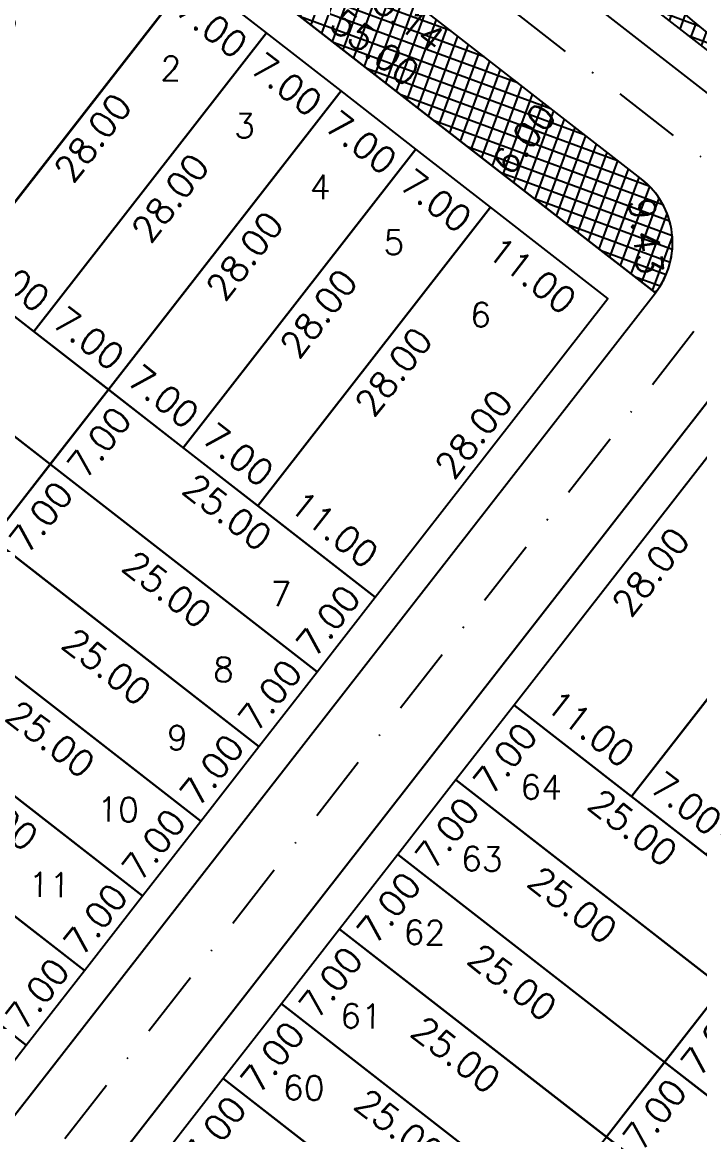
# Model space of a CAD drawing. Header units: millimetres. Extents: x -4430026 to 4783824, y 584 to 9593110.
# Drawn here: x 2604.3 to 2654.3, y 898.2 to 980.5 of the extents above; entities that cross this region are included whole.
import ezdxf
from ezdxf.enums import TextEntityAlignment as Align

# ---------------------------------------------------------------- set-up
doc = ezdxf.new("R2010")
doc.units = ezdxf.units.MM
doc.linetypes.add('CONTINUO', pattern=[0])
doc.linetypes.add('DASHDOT', pattern=[1, 0.5, -0.25, 0, -0.25])
for name, color, linetype in [('Bra-Rua Calçadas', 1, 'Continuous'), ('Calçada', 1, 'Continuous'), ('Cota', 8, 'Continuous'), ('EIXO DAS VIAS', 252, 'DASHDOT'), ('Lotes', 2, 'Continuous'), ('Numero de lotes', 5, 'Continuous'), ('Área Verde Alameda etc.', 92, 'Continuous')]:
    doc.layers.add(name, color=color, linetype=linetype)
doc.styles.add('arcad1', font='romans.shx')
doc.styles.add('ROMANS', font='romans.shx')
doc.dimstyles.new('BOLA100', dxfattribs={"dimscale": 0, "dimtxt": 1.9, "dimasz": 0.18, "dimexe": 0.18, "dimexo": 0.063, "dimgap": 0, "dimtad": 1, "dimzin": 4, "dimdsep": 46, "dimtxsty": 'ROMANS', "dimcen": 0.09, "dimse1": 1, "dimse2": 1, "dimsd1": 1, "dimsd2": 1, "dimclrt": 256, "dimaunit": 1, "dimadec": 4, "dimazin": 0, "dimtfac": 1.2, "dimtix": 1, "dimtmove": 2, "dimatfit": 3, "dimfxl": 1, "dimtvp": 2, "dimtolj": 1, "dimtzin": 4, "dimarcsym": 0})
pattern_1 = [(69.82082076, (-350710.31295, -9590084.73025), (-0.894034063135, 0.32857167248), []), (159.82082076, (-350710.31295, -9590084.73025), (-0.32857167248, -0.894034063135), [])]

# ---------------------------------------------------------------- blocks, each defined once
blk = doc.blocks.new('*D870')
at = {"layer": 'DEFPOINTS', "color": 0}
for p in [(2619.115, 902.394), (2621.374, 900.634), (2614.814, 896.87)]:
    blk.add_point(p, dxfattribs=at)
at = {"layer": 'Cota', "insert": (2618.474, 898.456), "char_height": 1.9, "attachment_point": 5, "rotation": 52.09358, "style": 'ROMANS'}
blk.add_mtext('\\A1;7.00', dxfattribs=at)
blk = doc.blocks.new('*D871')
at = {"layer": 'DEFPOINTS', "color": 0}
for p in [(2623.415, 907.917), (2625.675, 906.157), (2619.115, 902.394)]:
    blk.add_point(p, dxfattribs=at)
at = {"layer": 'Cota', "insert": (2622.775, 903.979), "char_height": 1.9, "attachment_point": 5, "rotation": 52.09358, "style": 'ROMANS'}
blk.add_mtext('\\A1;7.00', dxfattribs=at)
blk = doc.blocks.new('*D917')
at = {"layer": 'DEFPOINTS', "color": 0}
for p in [(2627.716, 913.44), (2629.975, 911.68), (2623.415, 907.917)]:
    blk.add_point(p, dxfattribs=at)
at = {"layer": 'Cota', "insert": (2627.075, 909.502), "char_height": 1.9, "attachment_point": 5, "rotation": 52.09358, "style": 'ROMANS'}
blk.add_mtext('\\A1;7.00', dxfattribs=at)
blk = doc.blocks.new('*D918')
at = {"layer": 'DEFPOINTS', "color": 0}
for p in [(2632.016, 918.963), (2634.276, 917.203), (2627.716, 913.44)]:
    blk.add_point(p, dxfattribs=at)
at = {"layer": 'Cota', "insert": (2631.376, 915.026), "char_height": 1.9, "attachment_point": 5, "rotation": 52.09358, "style": 'ROMANS'}
blk.add_mtext('\\A1;7.00', dxfattribs=at)
blk = doc.blocks.new('*D919')
at = {"layer": 'DEFPOINTS', "color": 0}
for p in [(2636.317, 924.486), (2638.577, 922.727), (2632.016, 918.963)]:
    blk.add_point(p, dxfattribs=at)
at = {"layer": 'Cota', "insert": (2635.677, 920.549), "char_height": 1.9, "attachment_point": 5, "rotation": 52.09358, "style": 'ROMANS'}
blk.add_mtext('\\A1;7.00', dxfattribs=at)
blk = doc.blocks.new('*D920')
at = {"layer": 'DEFPOINTS', "color": 0}
for p in [(2640.618, 930.009), (2642.877, 928.25), (2636.317, 924.486)]:
    blk.add_point(p, dxfattribs=at)
at = {"layer": 'Cota', "insert": (2639.977, 926.072), "char_height": 1.9, "attachment_point": 5, "rotation": 52.09358, "style": 'ROMANS'}
blk.add_mtext('\\A1;7.00', dxfattribs=at)
blk = doc.blocks.new('*D921')
at = {"layer": 'DEFPOINTS', "color": 0}
for p in [(2657.82, 952.102), (2660.08, 950.342), (2640.618, 930.009)]:
    blk.add_point(p, dxfattribs=at)
at = {"layer": 'Cota', "insert": (2650.729, 939.88), "char_height": 1.9, "attachment_point": 5, "rotation": 52.09358, "style": 'ROMANS'}
blk.add_mtext('\\A1;28.00', dxfattribs=at)
blk = doc.blocks.new('*D923')
at = {"layer": 'DEFPOINTS', "color": 0}
for p in [(2651.742, 903.604), (2653.927, 901.902), (2647.441, 898.08)]:
    blk.add_point(p, dxfattribs=at)
at = {"layer": 'Cota', "insert": (2651.027, 899.724), "char_height": 1.9, "attachment_point": 5, "rotation": 52.09358, "style": 'ROMANS'}
blk.add_mtext('\\A1;7.00', dxfattribs=at)
blk = doc.blocks.new('*D924')
at = {"layer": 'DEFPOINTS', "color": 0}
for p in [(2656.042, 909.127), (2658.228, 907.425), (2651.742, 903.604)]:
    blk.add_point(p, dxfattribs=at)
at = {"layer": 'Cota', "insert": (2655.328, 905.247), "char_height": 1.9, "attachment_point": 5, "rotation": 52.09358, "style": 'ROMANS'}
blk.add_mtext('\\A1;7.00', dxfattribs=at)
blk = doc.blocks.new('*D932')
at = {"layer": 'DEFPOINTS', "color": 0}
for p in [(2666.499, 945.343), (2668.612, 943.698), (2649.297, 923.251)]:
    blk.add_point(p, dxfattribs=at)
at = {"layer": 'Cota', "insert": (2659.262, 933.235), "char_height": 1.9, "attachment_point": 5, "rotation": 52.09358, "style": 'ROMANS'}
blk.add_mtext('\\A1;28.00', dxfattribs=at)
blk = doc.blocks.new('*D1007')
at = {"layer": 'DEFPOINTS', "color": 0}
for p in [(2608.01, 990.676), (2610.356, 988.85), (2590.91, 968.715)]:
    blk.add_point(p, dxfattribs=at)
at = {"layer": 'Cota', "insert": (2601.056, 978.453), "char_height": 1.9, "attachment_point": 5, "rotation": 52.09358, "style": 'ROMANS'}
blk.add_mtext('\\A1;27.83', dxfattribs=at)
blk = doc.blocks.new('*D1016')
at = {"layer": 'DEFPOINTS', "color": 0}
for p in [(2606.334, 947.832), (2608.556, 946.102), (2602.034, 942.309)]:
    blk.add_point(p, dxfattribs=at)
at = {"layer": 'Cota', "insert": (2605.656, 943.925), "char_height": 1.9, "attachment_point": 5, "rotation": 52.09358, "style": 'ROMANS'}
blk.add_mtext('\\A1;7.00', dxfattribs=at)
blk = doc.blocks.new('*D1017')
at = {"layer": 'DEFPOINTS', "color": 0}
for p in [(2610.635, 953.355), (2612.856, 951.626), (2606.334, 947.832)]:
    blk.add_point(p, dxfattribs=at)
at = {"layer": 'Cota', "insert": (2609.957, 949.448), "char_height": 1.9, "attachment_point": 5, "rotation": 52.09358, "style": 'ROMANS'}
blk.add_mtext('\\A1;7.00', dxfattribs=at)
blk = doc.blocks.new('*D1018')
at = {"layer": 'DEFPOINTS', "color": 0}
for p in [(2627.838, 975.448), (2630.059, 973.718), (2610.635, 953.355)]:
    blk.add_point(p, dxfattribs=at)
at = {"layer": 'Cota', "insert": (2620.708, 963.255), "char_height": 1.9, "attachment_point": 5, "rotation": 52.09358, "style": 'ROMANS'}
blk.add_mtext('\\A1;28.00', dxfattribs=at)
blk = doc.blocks.new('*D1022')
at = {"layer": 'DEFPOINTS', "color": 0}
for p in [(2603.987, 905.301), (2604.557, 904.857), (2600.256, 899.334)]:
    blk.add_point(p, dxfattribs=at)
at = {"layer": 'Cota', "insert": (2601.087, 903.123), "char_height": 1.9, "attachment_point": 5, "rotation": 52.09358, "style": 'ROMANS'}
blk.add_mtext('\\A1;7.00', dxfattribs=at)
blk = doc.blocks.new('*D1023')
at = {"layer": 'DEFPOINTS', "color": 0}
for p in [(2608.288, 910.824), (2608.857, 910.38), (2604.557, 904.857)]:
    blk.add_point(p, dxfattribs=at)
at = {"layer": 'Cota', "insert": (2605.388, 908.646), "char_height": 1.9, "attachment_point": 5, "rotation": 52.09358, "style": 'ROMANS'}
blk.add_mtext('\\A1;7.00', dxfattribs=at)
blk = doc.blocks.new('*D1024')
at = {"layer": 'DEFPOINTS', "color": 0}
for p in [(2612.588, 916.347), (2613.158, 915.904), (2608.857, 910.38)]:
    blk.add_point(p, dxfattribs=at)
at = {"layer": 'Cota', "insert": (2609.688, 914.169), "char_height": 1.9, "attachment_point": 5, "rotation": 52.09358, "style": 'ROMANS'}
blk.add_mtext('\\A1;7.00', dxfattribs=at)
blk = doc.blocks.new('*D1025')
at = {"layer": 'DEFPOINTS', "color": 0}
for p in [(2616.889, 921.87), (2617.459, 921.427), (2613.158, 915.904)]:
    blk.add_point(p, dxfattribs=at)
at = {"layer": 'Cota', "insert": (2613.989, 919.692), "char_height": 1.9, "attachment_point": 5, "rotation": 52.09358, "style": 'ROMANS'}
blk.add_mtext('\\A1;7.00', dxfattribs=at)
blk = doc.blocks.new('*D1026')
at = {"layer": 'DEFPOINTS', "color": 0}
for p in [(2621.189, 927.393), (2621.759, 926.95), (2617.459, 921.427)]:
    blk.add_point(p, dxfattribs=at)
at = {"layer": 'Cota', "insert": (2618.29, 925.216), "char_height": 1.9, "attachment_point": 5, "rotation": 52.09358, "style": 'ROMANS'}
blk.add_mtext('\\A1;7.00', dxfattribs=at)
blk = doc.blocks.new('*D1027')
at = {"layer": 'DEFPOINTS', "color": 0}
for p in [(2625.49, 932.917), (2626.06, 932.473), (2621.759, 926.95)]:
    blk.add_point(p, dxfattribs=at)
at = {"layer": 'Cota', "insert": (2622.59, 930.739), "char_height": 1.9, "attachment_point": 5, "rotation": 52.09358, "style": 'ROMANS'}
blk.add_mtext('\\A1;7.00', dxfattribs=at)
blk = doc.blocks.new('*D1028')
at = {"layer": 'DEFPOINTS', "color": 0}
for p in [(2629.791, 938.44), (2630.36, 937.996), (2626.06, 932.473)]:
    blk.add_point(p, dxfattribs=at)
at = {"layer": 'Cota', "insert": (2626.891, 936.262), "char_height": 1.9, "attachment_point": 5, "rotation": 52.09358, "style": 'ROMANS'}
blk.add_mtext('\\A1;7.00', dxfattribs=at)
blk = doc.blocks.new('*D1029')
at = {"layer": 'DEFPOINTS', "color": 0}
for p in [(2646.993, 960.532), (2647.563, 960.088), (2630.36, 937.996)]:
    blk.add_point(p, dxfattribs=at)
at = {"layer": 'Cota', "insert": (2637.642, 950.069), "char_height": 1.9, "attachment_point": 5, "rotation": 52.09358, "style": 'ROMANS'}
blk.add_mtext('\\A1;28.00', dxfattribs=at)
blk = doc.blocks.new('*D1030')
at = {"layer": 'DEFPOINTS', "color": 0}
for p in [(2616.791, 984.049), (2618.828, 982.463), (2599.589, 961.957)]:
    blk.add_point(p, dxfattribs=at)
at = {"layer": 'Cota', "insert": (2609.478, 972), "char_height": 1.9, "attachment_point": 5, "rotation": 52.09358, "style": 'ROMANS'}
blk.add_mtext('\\A1;28.00', dxfattribs=at)
blk = doc.blocks.new('*D1031')
at = {"layer": 'DEFPOINTS', "color": 0}
for p in [(2622.314, 979.748), (2624.557, 978.002), (2605.112, 957.656)]:
    blk.add_point(p, dxfattribs=at)
at = {"layer": 'Cota', "insert": (2615.206, 967.54), "char_height": 1.9, "attachment_point": 5, "rotation": 52.09358, "style": 'ROMANS'}
blk.add_mtext('\\A1;28.00', dxfattribs=at)
blk = doc.blocks.new('*D1032')
at = {"layer": 'DEFPOINTS', "color": 0}
for p in [(2633.361, 971.147), (2635.529, 969.459), (2616.158, 949.055)]:
    blk.add_point(p, dxfattribs=at)
at = {"layer": 'Cota', "insert": (2626.178, 958.996), "char_height": 1.9, "attachment_point": 5, "rotation": 52.09358, "style": 'ROMANS'}
blk.add_mtext('\\A1;28.00', dxfattribs=at)
blk = doc.blocks.new('*D1033')
at = {"layer": 'DEFPOINTS', "color": 0}
for p in [(2638.884, 966.846), (2641.063, 965.149), (2621.681, 944.754)]:
    blk.add_point(p, dxfattribs=at)
at = {"layer": 'Cota', "insert": (2631.712, 954.687), "char_height": 1.9, "attachment_point": 5, "rotation": 52.09358, "style": 'ROMANS'}
blk.add_mtext('\\A1;28.00', dxfattribs=at)
blk = doc.blocks.new('*D3274')
at = {"layer": 'DEFPOINTS', "color": 0}
for p in [(2616.791, 984.049), (2622.314, 979.748), (2620.446, 977.348)]:
    blk.add_point(p, dxfattribs=at)
at = {"layer": 'Cota', "insert": (2618.268, 980.248), "char_height": 1.9, "attachment_point": 5, "rotation": 322.09358, "style": 'ROMANS'}
blk.add_mtext('\\A1;7.00', dxfattribs=at)
blk = doc.blocks.new('*D3275')
at = {"layer": 'DEFPOINTS', "color": 0}
for p in [(2622.314, 979.748), (2627.838, 975.448), (2625.969, 973.048)]:
    blk.add_point(p, dxfattribs=at)
at = {"layer": 'Cota', "insert": (2623.791, 975.948), "char_height": 1.9, "attachment_point": 5, "rotation": 322.09358, "style": 'ROMANS'}
blk.add_mtext('\\A1;7.00', dxfattribs=at)
blk = doc.blocks.new('*D3276')
at = {"layer": 'DEFPOINTS', "color": 0}
for p in [(2627.838, 975.448), (2633.361, 971.147), (2631.492, 968.747)]:
    blk.add_point(p, dxfattribs=at)
at = {"layer": 'Cota', "insert": (2629.314, 971.647), "char_height": 1.9, "attachment_point": 5, "rotation": 322.09358, "style": 'ROMANS'}
blk.add_mtext('\\A1;7.00', dxfattribs=at)
blk = doc.blocks.new('*D3277')
at = {"layer": 'DEFPOINTS', "color": 0}
for p in [(2633.361, 971.147), (2638.884, 966.846), (2637.015, 964.447)]:
    blk.add_point(p, dxfattribs=at)
at = {"layer": 'Cota', "insert": (2634.837, 967.346), "char_height": 1.9, "attachment_point": 5, "rotation": 322.09358, "style": 'ROMANS'}
blk.add_mtext('\\A1;7.00', dxfattribs=at)
blk = doc.blocks.new('*D3278')
at = {"layer": 'DEFPOINTS', "color": 0}
for p in [(2638.884, 966.846), (2647.563, 960.088), (2645.694, 957.688)]:
    blk.add_point(p, dxfattribs=at)
at = {"layer": 'Cota', "insert": (2641.938, 961.817), "char_height": 1.9, "attachment_point": 5, "rotation": 322.09358, "style": 'ROMANS'}
blk.add_mtext('\\A1;11.00', dxfattribs=at)
blk = doc.blocks.new('*D3315')
at = {"layer": 'DEFPOINTS', "color": 0}
for p in [(2599.589, 961.957), (2605.816, 958.561), (2605.112, 957.656)]:
    blk.add_point(p, dxfattribs=at)
at = {"layer": 'Cota', "insert": (2603.639, 961.461), "char_height": 1.9, "attachment_point": 5, "rotation": 322.09358, "style": 'ROMANS'}
blk.add_mtext('\\A1;7.00', dxfattribs=at)
blk = doc.blocks.new('*D3316')
at = {"layer": 'DEFPOINTS', "color": 0}
for p in [(2605.112, 957.656), (2611.34, 954.26), (2610.635, 953.355)]:
    blk.add_point(p, dxfattribs=at)
at = {"layer": 'Cota', "insert": (2609.162, 957.16), "char_height": 1.9, "attachment_point": 5, "rotation": 322.09358, "style": 'ROMANS'}
blk.add_mtext('\\A1;7.00', dxfattribs=at)
blk = doc.blocks.new('*D3317')
at = {"layer": 'DEFPOINTS', "color": 0}
for p in [(2610.635, 953.355), (2616.863, 949.959), (2616.158, 949.055)]:
    blk.add_point(p, dxfattribs=at)
at = {"layer": 'Cota', "insert": (2614.685, 952.859), "char_height": 1.9, "attachment_point": 5, "rotation": 322.09358, "style": 'ROMANS'}
blk.add_mtext('\\A1;7.00', dxfattribs=at)
blk = doc.blocks.new('*D3318')
at = {"layer": 'DEFPOINTS', "color": 0}
for p in [(2616.158, 949.055), (2622.386, 945.659), (2621.681, 944.754)]:
    blk.add_point(p, dxfattribs=at)
at = {"layer": 'Cota', "insert": (2620.208, 948.559), "char_height": 1.9, "attachment_point": 5, "rotation": 322.09358, "style": 'ROMANS'}
blk.add_mtext('\\A1;7.00', dxfattribs=at)
blk = doc.blocks.new('*D3319')
at = {"layer": 'DEFPOINTS', "color": 0}
for p in [(2621.681, 944.754), (2631.065, 938.901), (2630.36, 937.996)]:
    blk.add_point(p, dxfattribs=at)
at = {"layer": 'Cota', "insert": (2627.309, 943.029), "char_height": 1.9, "attachment_point": 5, "rotation": 322.09358, "style": 'ROMANS'}
blk.add_mtext('\\A1;11.00', dxfattribs=at)
blk = doc.blocks.new('*D3320')
at = {"layer": 'DEFPOINTS', "color": 0}
for p in [(2640.618, 930.009), (2650.001, 924.156), (2649.297, 923.251)]:
    blk.add_point(p, dxfattribs=at)
at = {"layer": 'Cota', "insert": (2646.245, 928.284), "char_height": 1.9, "attachment_point": 5, "rotation": 322.09358, "style": 'ROMANS'}
blk.add_mtext('\\A1;11.00', dxfattribs=at)
blk = doc.blocks.new('*D3321')
at = {"layer": 'DEFPOINTS', "color": 0}
for p in [(2649.297, 923.251), (2655.524, 919.855), (2654.82, 918.95)]:
    blk.add_point(p, dxfattribs=at)
at = {"layer": 'Cota', "insert": (2653.347, 922.755), "char_height": 1.9, "attachment_point": 5, "rotation": 322.09358, "style": 'ROMANS'}
blk.add_mtext('\\A1;7.00', dxfattribs=at)
blk = doc.blocks.new('*D3343')
at = {"layer": 'DEFPOINTS', "color": 0}
for p in [(2590.91, 968.715), (2610.635, 953.355), (2608.98, 951.23)]:
    blk.add_point(p, dxfattribs=at)
at = {"layer": 'Cota', "insert": (2599.701, 959.659), "char_height": 1.9, "attachment_point": 5, "rotation": 322.09358, "style": 'ROMANS'}
blk.add_mtext('\\A1;25.00', dxfattribs=at)
blk = doc.blocks.new('*D3344')
at = {"layer": 'DEFPOINTS', "color": 0}
for p in [(2610.635, 953.355), (2630.36, 937.996), (2628.706, 935.871)]:
    blk.add_point(p, dxfattribs=at)
at = {"layer": 'Cota', "insert": (2619.427, 944.3), "char_height": 1.9, "attachment_point": 5, "rotation": 322.09358, "style": 'ROMANS'}
blk.add_mtext('\\A1;25.00', dxfattribs=at)
blk = doc.blocks.new('*D3345')
at = {"layer": 'DEFPOINTS', "color": 0}
for p in [(2640.618, 930.009), (2660.343, 914.65), (2658.688, 912.525)]:
    blk.add_point(p, dxfattribs=at)
at = {"layer": 'Cota', "insert": (2649.409, 920.954), "char_height": 1.9, "attachment_point": 5, "rotation": 322.09358, "style": 'ROMANS'}
blk.add_mtext('\\A1;25.00', dxfattribs=at)
blk = doc.blocks.new('*D3831')
at = {"layer": 'DEFPOINTS', "color": 0}
for p in [(2584.831, 920.217), (2604.557, 904.857), (2602.626, 902.378)]:
    blk.add_point(p, dxfattribs=at)
at = {"layer": 'Cota', "insert": (2593.347, 910.807), "char_height": 1.9, "attachment_point": 5, "rotation": 322.09358, "style": 'ROMANS'}
blk.add_mtext('\\A1;25.00', dxfattribs=at)
blk = doc.blocks.new('*D3839')
at = {"layer": 'DEFPOINTS', "color": 0}
for p in [(2589.132, 925.74), (2608.857, 910.38), (2607.028, 908.031)]:
    blk.add_point(p, dxfattribs=at)
at = {"layer": 'Cota', "insert": (2597.749, 916.46), "char_height": 1.9, "attachment_point": 5, "rotation": 322.09358, "style": 'ROMANS'}
blk.add_mtext('\\A1;25.00', dxfattribs=at)
blk = doc.blocks.new('*D3840')
at = {"layer": 'DEFPOINTS', "color": 0}
for p in [(2619.115, 902.394), (2638.84, 887.034), (2637.011, 884.685)]:
    blk.add_point(p, dxfattribs=at)
at = {"layer": 'Cota', "insert": (2627.732, 893.114), "char_height": 1.9, "attachment_point": 5, "rotation": 322.09358, "style": 'ROMANS'}
blk.add_mtext('\\A1;25.00', dxfattribs=at)
blk = doc.blocks.new('*D3847')
at = {"layer": 'DEFPOINTS', "color": 0}
for p in [(2593.433, 931.263), (2613.158, 915.904), (2611.43, 913.685)]:
    blk.add_point(p, dxfattribs=at)
at = {"layer": 'Cota', "insert": (2602.151, 922.114), "char_height": 1.9, "attachment_point": 5, "rotation": 322.09358, "style": 'ROMANS'}
blk.add_mtext('\\A1;25.00', dxfattribs=at)
blk = doc.blocks.new('*D3848')
at = {"layer": 'DEFPOINTS', "color": 0}
for p in [(2623.415, 907.917), (2643.141, 892.557), (2641.413, 890.338)]:
    blk.add_point(p, dxfattribs=at)
at = {"layer": 'Cota', "insert": (2632.134, 898.768), "char_height": 1.9, "attachment_point": 5, "rotation": 322.09358, "style": 'ROMANS'}
blk.add_mtext('\\A1;25.00', dxfattribs=at)
blk = doc.blocks.new('*D3855')
at = {"layer": 'DEFPOINTS', "color": 0}
for p in [(2597.733, 936.786), (2617.459, 921.427), (2615.626, 919.073)]:
    blk.add_point(p, dxfattribs=at)
at = {"layer": 'Cota', "insert": (2606.347, 927.503), "char_height": 1.9, "attachment_point": 5, "rotation": 322.09358, "style": 'ROMANS'}
blk.add_mtext('\\A1;25.00', dxfattribs=at)
blk = doc.blocks.new('*D3856')
at = {"layer": 'DEFPOINTS', "color": 0}
for p in [(2627.716, 913.44), (2647.441, 898.08), (2645.609, 895.727)]:
    blk.add_point(p, dxfattribs=at)
at = {"layer": 'Cota', "insert": (2636.33, 904.156), "char_height": 1.9, "attachment_point": 5, "rotation": 322.09358, "style": 'ROMANS'}
blk.add_mtext('\\A1;25.00', dxfattribs=at)
blk = doc.blocks.new('*D3863')
at = {"layer": 'DEFPOINTS', "color": 0}
for p in [(2602.034, 942.309), (2621.759, 926.95), (2619.798, 924.431)]:
    blk.add_point(p, dxfattribs=at)
at = {"layer": 'Cota', "insert": (2610.519, 932.86), "char_height": 1.9, "attachment_point": 5, "rotation": 322.09358, "style": 'ROMANS'}
blk.add_mtext('\\A1;25.00', dxfattribs=at)
blk = doc.blocks.new('*D3864')
at = {"layer": 'DEFPOINTS', "color": 0}
for p in [(2632.016, 918.963), (2651.742, 903.604), (2649.781, 901.085)]:
    blk.add_point(p, dxfattribs=at)
at = {"layer": 'Cota', "insert": (2640.502, 909.514), "char_height": 1.9, "attachment_point": 5, "rotation": 322.09358, "style": 'ROMANS'}
blk.add_mtext('\\A1;25.00', dxfattribs=at)
blk = doc.blocks.new('*D3865')
at = {"layer": 'DEFPOINTS', "color": 0}
for p in [(2651.742, 903.604), (2671.467, 888.244), (2669.506, 885.726)]:
    blk.add_point(p, dxfattribs=at)
at = {"layer": 'Cota', "insert": (2660.227, 894.155), "char_height": 1.9, "attachment_point": 5, "rotation": 322.09358, "style": 'ROMANS'}
blk.add_mtext('\\A1;25.00', dxfattribs=at)
blk = doc.blocks.new('*D3870')
at = {"layer": 'DEFPOINTS', "color": 0}
for p in [(2586.609, 963.192), (2606.334, 947.832), (2604.527, 945.51)]:
    blk.add_point(p, dxfattribs=at)
at = {"layer": 'Cota', "insert": (2595.247, 953.94), "char_height": 1.9, "attachment_point": 5, "rotation": 322.09358, "style": 'ROMANS'}
blk.add_mtext('\\A1;25.00', dxfattribs=at)
blk = doc.blocks.new('*D3871')
at = {"layer": 'DEFPOINTS', "color": 0}
for p in [(2606.334, 947.832), (2626.06, 932.473), (2624.252, 930.151)]:
    blk.add_point(p, dxfattribs=at)
at = {"layer": 'Cota', "insert": (2614.973, 938.58), "char_height": 1.9, "attachment_point": 5, "rotation": 322.09358, "style": 'ROMANS'}
blk.add_mtext('\\A1;25.00', dxfattribs=at)
blk = doc.blocks.new('*D3872')
at = {"layer": 'DEFPOINTS', "color": 0}
for p in [(2636.317, 924.486), (2656.042, 909.127), (2654.234, 906.805)]:
    blk.add_point(p, dxfattribs=at)
at = {"layer": 'Cota', "insert": (2644.955, 915.234), "char_height": 1.9, "attachment_point": 5, "rotation": 322.09358, "style": 'ROMANS'}
blk.add_mtext('\\A1;25.00', dxfattribs=at)
blk = doc.blocks.new('*D7488')
at = {"layer": 'DEFPOINTS', "color": 0}
for p in [(2624.914, 1001.805), (2659.236, 975.08), (2657.894, 973.356)]:
    blk.add_point(p, dxfattribs=at)
at = {"layer": 'Cota', "insert": (2641.316, 987.468), "char_height": 1.9, "attachment_point": 5, "rotation": 322.09358, "style": 'ROMANS'}
blk.add_mtext('\\A1;43.50', dxfattribs=at)
blk = doc.blocks.new('*D7379')
at = {"layer": 'DEFPOINTS', "color": 0}
for p in [(2607.484, 994.069), (2651.071, 960.525), (2651.544, 961.139)]:
    blk.add_point(p, dxfattribs=at)
at = {"layer": 'Cota', "insert": (2630.33, 978.665), "char_height": 1.9, "attachment_point": 5, "rotation": 322.41851, "style": 'ROMANS'}
blk.add_mtext('\\A1;55.00', dxfattribs=at)
blk = doc.blocks.new('*D7380')
at = {"layer": 'DEFPOINTS', "color": 0}
for p in [(2615.964, 995.42), (2650.024, 968.945), (2648.652, 967.18)]:
    blk.add_point(p, dxfattribs=at)
at = {"layer": 'Cota', "insert": (2632.205, 981.168), "char_height": 1.9, "attachment_point": 5, "rotation": 322.14168, "style": 'ROMANS'}
blk.add_mtext('\\A1;43.14', dxfattribs=at)
blk = doc.blocks.new('*D7609')
at = {"layer": 'DEFPOINTS', "color": 0}
for p in [(2642.456, 974.838), (2638.77, 970.104), (2640.255, 968.947)]:
    blk.add_point(p, dxfattribs=at)
at = {"layer": 'Cota', "insert": (2641.348, 971.898), "char_height": 1.9, "attachment_point": 5, "rotation": 52.09358, "style": 'ROMANS'}
blk.add_mtext('\\A1;6.00', dxfattribs=at)

msp = doc.modelspace()

# ---------------------------------------------------------------- hatches: boundary and pattern name
at = {"layer": 'Área Verde Alameda etc.'}
h = msp.add_hatch(dxfattribs=at)
h.set_pattern_fill('ANSI37', color=256, scale=0.3, angle=24.82082, style=0)
h.set_pattern_definition(pattern_1)
edge = h.paths.add_edge_path()
edge.add_line((2627.805, 1011.631), (2620.553, 1005.072))
edge.add_arc((2534.908, 886.214), 146.5, 52.09358, 54.22459, ccw=False)
edge.add_line((2624.914, 1001.805), (2659.236, 975.08))
edge.add_line((2659.236, 975.08), (2659.85, 975.869))
edge.add_line((2659.85, 975.869), (2657.089, 978.019))
edge.add_arc((2728.663, 1069.939), 116.5, 210.0332, 232.09358, ccw=False)
h = msp.add_hatch(dxfattribs=at)
h.set_pattern_fill('ANSI37', color=256, scale=0.3, angle=24.82082, style=0)
h.set_pattern_definition(pattern_1)
edge = h.paths.add_edge_path()
edge.add_line((2650.024, 968.945), (2618.463, 993.52))
edge.add_arc((2534.908, 886.214), 136, 52.09358, 53.4159)
edge.add_arc((2612.388, 990.602), 6, 53.4159, 142.09358)
edge.add_line((2607.654, 994.288), (2607.484, 994.069))
edge.add_arc((2534.908, 886.214), 130, 52.09358, 56.06338, ccw=False)
edge.add_line((2614.777, 988.786), (2651.071, 960.525))
edge.add_arc((2646.337, 964.211), 6, 322.09358, 336.60359)
edge.add_arc((2646.337, 964.211), 6, 336.60359, 412.09358)

# ---------------------------------------------------------------- linework, layer by layer
at = {"layer": 'Bra-Rua Calçadas'}
for points in [[(2627.805, 1011.631), (2620.553, 1005.072, -0.009299), (2624.914, 1001.805), (2659.236, 975.08), (2659.85, 975.869), (2657.089, 978.019, -0.096555)], [(2650.024, 968.945), (2618.463, 993.52, 0.00577), (2615.964, 995.42, 0.40747), (2607.654, 994.288), (2607.484, 994.069, -0.017323), (2614.777, 988.786), (2651.071, 960.525, 0.063397), (2651.844, 961.829, 0.34184)]]:
    msp.add_lwpolyline(points, format="xyb", close=True, dxfattribs=at)
at = {"layer": 'Calçada', "lineweight": -3}
for p, q in [((2498.707, 764.849), (2651.071, 960.525)), ((2498.707, 764.849), (2651.071, 960.525)), ((2657.384, 955.61), (2505.019, 759.934)), ((2657.384, 955.61), (2505.019, 759.934))]:
    msp.add_line(p, q, dxfattribs=at)
for points in [[(2614.976, 1061.504, 0.404563), (2546.452, 1122.565, -0.09841), (2475.579, 1133.653, 0.32601), (2468.78, 1131.706), (2460.627, 1121.236, 0.315546), (2460.281, 1114.358, -0.033689), (2470.742, 1094.919, 0.25118), (2557.865, 1028.372, -0.126032), (2623.378, 999.832), (2658.095, 972.8, 0.414214), (2660.901, 973.149), (2662.13, 974.727, 0.414214), (2661.781, 977.534), (2658.625, 979.992, -0.211874)], [(2614.976, 1061.504, 0.404563), (2546.452, 1122.565, -0.09841), (2475.579, 1133.653, 0.32601), (2468.78, 1131.706), (2460.627, 1121.236, 0.315546), (2460.281, 1114.358, -0.033689), (2470.742, 1094.919, 0.25118), (2557.865, 1028.372, -0.126032), (2623.378, 999.832), (2658.095, 972.8, 0.414214), (2660.901, 973.149), (2662.13, 974.727, 0.414214), (2661.781, 977.534), (2658.625, 979.992, -0.211874)], [(2651.071, 960.525, 0.414214), (2650.024, 968.945), (2618.463, 993.52, 0.00577), (2615.964, 995.42, 0.40747), (2607.654, 994.288), (2455.311, 798.64, 0.414214), (2456.359, 790.219), (2490.286, 763.801, 0.414214), (2498.707, 764.849)], [(2651.071, 960.525, 0.414214), (2650.024, 968.945), (2618.463, 993.52, 0.00577), (2615.964, 995.42, 0.40747), (2607.654, 994.288), (2455.311, 798.64, 0.414214), (2456.359, 790.219), (2490.286, 763.801, 0.414214), (2498.707, 764.849)], [(2699.732, 930.24), (2665.804, 956.658, 0.414214), (2657.384, 955.61), (2505.019, 759.934, 0.414214), (2506.067, 751.514), (2511.577, 747.224, 0.162331), (2515.155, 745.959), (2560.176, 745.153, 0.236013), (2565.018, 747.466), (2700.779, 921.819, 0.414214)], [(2699.732, 930.24), (2665.804, 956.658, 0.414214), (2657.384, 955.61), (2505.019, 759.934, 0.414214), (2506.067, 751.514), (2511.577, 747.224, 0.162331), (2515.155, 745.959), (2560.176, 745.153, 0.236013), (2565.018, 747.466), (2700.779, 921.819, 0.414214)]]:
    msp.add_lwpolyline(points, format="xyb", close=True, dxfattribs=at)
msp.add_lwpolyline([(2651.071, 960.525), (2614.777, 988.786, 0.017323), (2607.484, 994.069)], format="xyb", dxfattribs=at)
at = {"layer": 'EIXO DAS VIAS', "ltscale": 10}
msp.add_line((2495.719, 754.502, 103.708), (2660.371, 965.958, 103.708), dxfattribs=at)
at = {"layer": 'EIXO DAS VIAS', "ltscale": 10, "elevation": 103.708}
msp.add_lwpolyline([(2660.371, 965.958), (2620.92, 996.676, 0.002546), (2619.791, 997.547, 0.002546)], format="xyb", dxfattribs=at)
at = {"layer": 'Lotes', "linetype": 'CONTINUO', "lineweight": -3}
for p, q in [((2616.791, 984.049), (2599.589, 961.957)), ((2599.589, 961.957), (2616.791, 984.049)), ((2622.314, 979.748), (2616.791, 984.049)), ((2622.314, 979.748), (2605.112, 957.656)), ((2605.112, 957.656), (2622.314, 979.748)), ((2627.838, 975.448), (2622.314, 979.748)), ((2627.838, 975.448), (2610.635, 953.355)), ((2610.635, 953.355), (2627.838, 975.448)), ((2633.361, 971.147), (2627.838, 975.448)), ((2633.361, 971.147), (2616.158, 949.055)), ((2616.158, 949.055), (2633.361, 971.147)), ((2638.884, 966.846), (2633.361, 971.147)), ((2610.635, 953.355), (2590.91, 968.715)), ((2638.884, 966.846), (2621.681, 944.754)), ((2621.681, 944.754), (2638.884, 966.846)), ((2647.563, 960.088), (2638.884, 966.846)), ((2606.334, 947.832), (2586.609, 963.192)), ((2586.609, 963.192), (2606.334, 947.832)), ((2599.589, 961.957), (2605.112, 957.656)), ((2630.36, 937.996), (2647.563, 960.088)), ((2605.112, 957.656), (2610.635, 953.355)), ((2610.635, 953.355), (2606.334, 947.832)), ((2606.334, 947.832), (2610.635, 953.355)), ((2630.36, 937.996), (2610.635, 953.355)), ((2610.635, 953.355), (2616.158, 949.055)), ((2657.82, 952.102), (2640.618, 930.009)), ((2616.158, 949.055), (2621.681, 944.754)), ((2606.334, 947.832), (2602.034, 942.309)), ((2602.034, 942.309), (2606.334, 947.832)), ((2626.06, 932.473), (2606.334, 947.832)), ((2606.334, 947.832), (2626.06, 932.473)), ((2666.499, 945.343), (2649.297, 923.251)), ((2649.297, 923.251), (2666.499, 945.343)), ((2621.681, 944.754), (2630.36, 937.996)), ((2621.759, 926.95), (2602.034, 942.309)), ((2602.034, 942.309), (2621.759, 926.95)), ((2626.06, 932.473), (2630.36, 937.996)), ((2617.459, 921.427), (2597.733, 936.786)), ((2597.733, 936.786), (2617.459, 921.427)), ((2621.759, 926.95), (2626.06, 932.473)), ((2613.158, 915.904), (2593.433, 931.263)), ((2593.433, 931.263), (2613.158, 915.904)), ((2640.618, 930.009), (2636.317, 924.486)), ((2660.343, 914.65), (2640.618, 930.009)), ((2640.618, 930.009), (2649.297, 923.251)), ((2617.459, 921.427), (2621.759, 926.95)), ((2608.857, 910.38), (2589.132, 925.74)), ((2589.132, 925.74), (2608.857, 910.38)), ((2636.317, 924.486), (2632.016, 918.963)), ((2656.042, 909.127), (2636.317, 924.486)), ((2636.317, 924.486), (2656.042, 909.127)), ((2649.297, 923.251), (2654.82, 918.95)), ((2613.158, 915.904), (2617.459, 921.427)), ((2604.557, 904.857), (2584.831, 920.217)), ((2584.831, 920.217), (2604.557, 904.857)), ((2632.016, 918.963), (2627.716, 913.44)), ((2651.742, 903.604), (2632.016, 918.963)), ((2632.016, 918.963), (2651.742, 903.604)), ((2608.857, 910.38), (2613.158, 915.904)), ((2627.716, 913.44), (2623.415, 907.917)), ((2647.441, 898.08), (2627.716, 913.44)), ((2627.716, 913.44), (2647.441, 898.08)), ((2604.557, 904.857), (2608.857, 910.38)), ((2656.042, 909.127), (2651.742, 903.604)), ((2651.742, 903.604), (2656.042, 909.127)), ((2623.415, 907.917), (2619.115, 902.394)), ((2643.141, 892.557), (2623.415, 907.917)), ((2623.415, 907.917), (2643.141, 892.557)), ((2600.256, 899.334), (2604.557, 904.857)), ((2651.742, 903.604), (2647.441, 898.08)), ((2647.441, 898.08), (2651.742, 903.604)), ((2651.742, 903.604), (2671.467, 888.244)), ((2671.467, 888.244), (2651.742, 903.604)), ((2619.115, 902.394), (2614.814, 896.87)), ((2638.84, 887.034), (2619.115, 902.394)), ((2619.115, 902.394), (2638.84, 887.034))]:
    msp.add_line(p, q, dxfattribs=at)
at = {"layer": 'Lotes', "lineweight": -3}
for p, q in [((2599.589, 961.957), (2616.791, 984.049)), ((2605.112, 957.656), (2622.314, 979.748)), ((2474.859, 778.983), (2627.838, 975.448)), ((2616.158, 949.055), (2633.361, 971.147)), ((2630.36, 937.996), (2590.91, 968.715)), ((2621.681, 944.754), (2638.884, 966.846)), ((2626.06, 932.473), (2586.609, 963.192)), ((2621.759, 926.95), (2582.308, 957.668)), ((2617.459, 921.427), (2578.008, 952.145)), ((2613.158, 915.904), (2573.707, 946.622)), ((2649.297, 923.251), (2666.499, 945.343)), ((2608.857, 910.38), (2569.407, 941.099)), ((2530.72, 748.181), (2677.546, 936.742)), ((2604.557, 904.857), (2565.106, 935.576)), ((2680.068, 899.29), (2640.618, 930.009)), ((2675.768, 893.767), (2636.317, 924.486)), ((2671.467, 888.244), (2632.016, 918.963)), ((2667.167, 882.721), (2627.716, 913.44)), ((2662.866, 877.198), (2623.415, 907.917)), ((2658.565, 871.675), (2619.115, 902.394))]:
    msp.add_line(p, q, dxfattribs=at)
at = {"layer": 'Lotes'}
msp.add_lwpolyline([(2613.241, 986.814, 0.012751), (2608.01, 990.676), (2590.91, 968.715), (2599.589, 961.957), (2616.791, 984.049)], format="xyb", close=True, dxfattribs=at)
for points in [[(2616.791, 984.049), (2599.589, 961.957), (2605.112, 957.656), (2622.314, 979.748)], [(2622.314, 979.748), (2605.112, 957.656), (2610.635, 953.355), (2627.838, 975.448)], [(2627.838, 975.448), (2610.635, 953.355), (2616.158, 949.055), (2633.361, 971.147)], [(2633.361, 971.147), (2616.158, 949.055), (2621.681, 944.754), (2638.884, 966.846)], [(2590.91, 968.715), (2586.609, 963.192), (2606.334, 947.832), (2610.635, 953.355)], [(2638.884, 966.846), (2621.681, 944.754), (2630.36, 937.996), (2647.563, 960.088)], [(2586.609, 963.192), (2582.308, 957.668), (2602.034, 942.309), (2606.334, 947.832)], [(2610.635, 953.355), (2606.334, 947.832), (2626.06, 932.473), (2630.36, 937.996)], [(2657.82, 952.102), (2640.618, 930.009), (2649.297, 923.251), (2666.499, 945.343)], [(2606.334, 947.832), (2602.034, 942.309), (2621.759, 926.95), (2626.06, 932.473)], [(2666.499, 945.343), (2649.297, 923.251), (2654.82, 918.95), (2672.022, 941.043)], [(2602.034, 942.309), (2597.733, 936.786), (2617.459, 921.427), (2621.759, 926.95)], [(2597.733, 936.786), (2593.433, 931.263), (2613.158, 915.904), (2617.459, 921.427)], [(2593.433, 931.263), (2589.132, 925.74), (2608.857, 910.38), (2613.158, 915.904)], [(2654.82, 918.95), (2649.297, 923.251), (2640.618, 930.009), (2636.317, 924.486), (2656.042, 909.127), (2660.343, 914.65)], [(2589.132, 925.74), (2584.831, 920.217), (2604.557, 904.857), (2608.857, 910.38)], [(2636.317, 924.486), (2632.016, 918.963), (2651.742, 903.604), (2656.042, 909.127)], [(2584.831, 920.217), (2580.531, 914.694), (2600.256, 899.334), (2604.557, 904.857)], [(2632.016, 918.963), (2627.716, 913.44), (2647.441, 898.08), (2651.742, 903.604)], [(2627.716, 913.44), (2623.415, 907.917), (2643.141, 892.557), (2647.441, 898.08)], [(2656.042, 909.127), (2651.742, 903.604), (2671.467, 888.244), (2675.768, 893.767)], [(2623.415, 907.917), (2619.115, 902.394), (2638.84, 887.034), (2643.141, 892.557)], [(2651.742, 903.604), (2647.441, 898.08), (2667.167, 882.721), (2671.467, 888.244)], [(2619.115, 902.394), (2614.814, 896.87), (2634.539, 881.511), (2638.84, 887.034)]]:
    msp.add_lwpolyline(points, close=True, dxfattribs=at)
at = {"layer": 'Área Verde Alameda etc.'}
for points in [[(2627.805, 1011.631), (2620.553, 1005.072, -0.009299), (2624.914, 1001.805), (2659.236, 975.08), (2659.85, 975.869), (2657.089, 978.019, -0.096555)], [(2650.024, 968.945), (2618.463, 993.52, 0.00577), (2615.964, 995.42, 0.40747), (2607.654, 994.288), (2607.484, 994.069, -0.017323), (2614.777, 988.786), (2651.071, 960.525, 0.063397), (2651.844, 961.829, 0.34184)]]:
    msp.add_lwpolyline(points, format="xyb", close=True, dxfattribs=at)

# ---------------------------------------------------------------- texts
at = {"layer": 'Cota', "insert": (2650.37, 964.713), "char_height": 1.9, "attachment_point": 5, "rotation": 277.09358, "style": 'ROMANS'}
msp.add_mtext('\\A1;9.43', dxfattribs=at)
at = {"layer": 'Numero de lotes', "style": 'arcad1'}
for s, p in [('2', (2615.244, 977.118, 103.708)), ('3', (2620.699, 972.878, 103.708)), ('4', (2626.286, 968.359, 103.708)), ('5', (2631.743, 964.257, 103.708)), ('6', (2638.145, 958.895, 103.708)), ('7', (2623.383, 938.235, 103.708)), ('8', (2619.136, 932.649, 103.708)), ('9', (2615.727, 927.601, 103.708)), ('64', (2642.623, 923.947, 103.708)), ('10', (2611.347, 922.293, 103.708)), ('63', (2638.242, 918.639, 103.708)), ('11', (2606.27, 916.723, 103.708)), ('62', (2633.997, 913.192, 103.708)), ('61', (2629.311, 907.011, 103.708)), ('60', (2625.068, 901.701, 103.708))]:
    msp.add_text(s, height=1.8, rotation=358.97539, dxfattribs=at).set_placement(p, align=Align.MIDDLE_CENTER)

# ---------------------------------------------------------------- dimensions: what is measured, and where the dimension line sits
at = {"layer": 'Cota'}
for p1, p2, distance, picture, middle in [((2624.914, 1001.805), (2659.236, 975.08), -2.185, '*D7488', (2641.316, 987.468)), ((2615.964, 995.42), (2650.024, 968.945), -2.235, '*D7380', (2632.205, 981.168)), ((2607.484, 994.069), (2651.071, 960.525), 0.775, '*D7379', (2630.33, 978.665)), ((2599.589, 961.957), (2616.791, 984.049), -2.582, '*D1030', (2609.478, 972)), ((2605.112, 957.656), (2622.314, 979.748), -2.842, '*D1031', (2615.206, 967.54)), ((2642.456, 974.838), (2638.77, 970.104), 1.882, '*D7609', (2641.348, 971.898)), ((2616.158, 949.055), (2633.361, 971.147), -2.748, '*D1032', (2626.178, 958.996)), ((2621.681, 944.754), (2638.884, 966.846), -2.762, '*D1033', (2631.712, 954.687)), ((2649.297, 923.251), (2666.499, 945.343), -2.678, '*D932', (2659.262, 933.235))]:
    dim = msp.add_aligned_dim(p1=p1, p2=p2, distance=distance, dimstyle='BOLA100', override={"dimscale": 1}, dxfattribs=at)
    dim.commit()
    dim.dimension.update_dxf_attribs({"geometry": picture, "text_midpoint": middle})
for base, p1, p2, angle, picture, middle in [((2610.356, 988.85), (2590.91, 968.715), (2608.01, 990.676), 232.09358, '*D1007', (2601.056, 978.453)), ((2620.446, 977.348), (2616.791, 984.049), (2622.314, 979.748), 142.09358, '*D3274', (2618.268, 980.248)), ((2625.969, 973.048), (2622.314, 979.748), (2627.838, 975.448), 142.09358, '*D3275', (2623.791, 975.948)), ((2630.059, 973.718), (2610.635, 953.355), (2627.838, 975.448), 232.09358, '*D1018', (2620.708, 963.255)), ((2631.492, 968.747), (2627.838, 975.448), (2633.361, 971.147), 142.09358, '*D3276', (2629.314, 971.647)), ((2637.015, 964.447), (2633.361, 971.147), (2638.884, 966.846), 142.09358, '*D3277', (2634.837, 967.346)), ((2608.98, 951.23), (2590.91, 968.715), (2610.635, 953.355), 142.09358, '*D3343', (2599.701, 959.659)), ((2645.694, 957.688), (2638.884, 966.846), (2647.563, 960.088), 142.09358, '*D3278', (2641.938, 961.817)), ((2605.816, 958.561), (2599.589, 961.957), (2605.112, 957.656), 142.09358, '*D3315', (2603.639, 961.461)), ((2604.527, 945.51), (2586.609, 963.192), (2606.334, 947.832), 142.09358, '*D3870', (2595.247, 953.94)), ((2646.993, 960.532), (2630.36, 937.996), (2647.563, 960.088), 232.09358, '*D1029', (2637.642, 950.069)), ((2611.34, 954.26), (2605.112, 957.656), (2610.635, 953.355), 142.09358, '*D3316', (2609.162, 957.16)), ((2616.863, 949.959), (2610.635, 953.355), (2616.158, 949.055), 142.09358, '*D3317', (2614.685, 952.859)), ((2612.856, 951.626), (2606.334, 947.832), (2610.635, 953.355), 232.09358, '*D1017', (2609.957, 949.448)), ((2628.706, 935.871), (2610.635, 953.355), (2630.36, 937.996), 142.09358, '*D3344', (2619.427, 944.3)), ((2660.08, 950.342), (2640.618, 930.009), (2657.82, 952.102), 232.09358, '*D921', (2650.729, 939.88)), ((2622.386, 945.659), (2616.158, 949.055), (2621.681, 944.754), 142.09358, '*D3318', (2620.208, 948.559)), ((2608.556, 946.102), (2602.034, 942.309), (2606.334, 947.832), 232.09358, '*D1016', (2605.656, 943.925)), ((2624.252, 930.151), (2606.334, 947.832), (2626.06, 932.473), 142.09358, '*D3871', (2614.973, 938.58)), ((2631.065, 938.901), (2621.681, 944.754), (2630.36, 937.996), 142.09358, '*D3319', (2627.309, 943.029)), ((2619.798, 924.431), (2602.034, 942.309), (2621.759, 926.95), 142.09358, '*D3863', (2610.519, 932.86)), ((2629.791, 938.44), (2626.06, 932.473), (2630.36, 937.996), 232.09358, '*D1028', (2626.891, 936.262)), ((2615.626, 919.073), (2597.733, 936.786), (2617.459, 921.427), 142.09358, '*D3855', (2606.347, 927.503)), ((2625.49, 932.917), (2621.759, 926.95), (2626.06, 932.473), 232.09358, '*D1027', (2622.59, 930.739)), ((2611.43, 913.685), (2593.433, 931.263), (2613.158, 915.904), 142.09358, '*D3847', (2602.151, 922.114)), ((2650.001, 924.156), (2640.618, 930.009), (2649.297, 923.251), 142.09358, '*D3320', (2646.245, 928.284)), ((2642.877, 928.25), (2636.317, 924.486), (2640.618, 930.009), 232.09358, '*D920', (2639.977, 926.072)), ((2658.688, 912.525), (2640.618, 930.009), (2660.343, 914.65), 142.09358, '*D3345', (2649.409, 920.954)), ((2621.189, 927.393), (2617.459, 921.427), (2621.759, 926.95), 232.09358, '*D1026', (2618.29, 925.216)), ((2607.028, 908.031), (2589.132, 925.74), (2608.857, 910.38), 142.09358, '*D3839', (2597.749, 916.46)), ((2655.524, 919.855), (2649.297, 923.251), (2654.82, 918.95), 142.09358, '*D3321', (2653.347, 922.755)), ((2638.577, 922.727), (2632.016, 918.963), (2636.317, 924.486), 232.09358, '*D919', (2635.677, 920.549)), ((2654.234, 906.805), (2636.317, 924.486), (2656.042, 909.127), 142.09358, '*D3872', (2644.955, 915.234)), ((2616.889, 921.87), (2613.158, 915.904), (2617.459, 921.427), 232.09358, '*D1025', (2613.989, 919.692)), ((2602.626, 902.378), (2584.831, 920.217), (2604.557, 904.857), 142.09358, '*D3831', (2593.347, 910.807)), ((2634.276, 917.203), (2627.716, 913.44), (2632.016, 918.963), 232.09358, '*D918', (2631.376, 915.026)), ((2649.781, 901.085), (2632.016, 918.963), (2651.742, 903.604), 142.09358, '*D3864', (2640.502, 909.514)), ((2612.588, 916.347), (2608.857, 910.38), (2613.158, 915.904), 232.09358, '*D1024', (2609.688, 914.169)), ((2629.975, 911.68), (2623.415, 907.917), (2627.716, 913.44), 232.09358, '*D917', (2627.075, 909.502)), ((2645.609, 895.727), (2627.716, 913.44), (2647.441, 898.08), 142.09358, '*D3856', (2636.33, 904.156)), ((2608.288, 910.824), (2604.557, 904.857), (2608.857, 910.38), 232.09358, '*D1023', (2605.388, 908.646)), ((2658.228, 907.425), (2651.742, 903.604), (2656.042, 909.127), 232.09358, '*D924', (2655.328, 905.247)), ((2625.675, 906.157), (2619.115, 902.394), (2623.415, 907.917), 232.09358, '*D871', (2622.775, 903.979)), ((2641.413, 890.338), (2623.415, 907.917), (2643.141, 892.557), 142.09358, '*D3848', (2632.134, 898.768)), ((2603.987, 905.301), (2600.256, 899.334), (2604.557, 904.857), 232.09358, '*D1022', (2601.087, 903.123)), ((2653.927, 901.902), (2647.441, 898.08), (2651.742, 903.604), 232.09358, '*D923', (2651.027, 899.724)), ((2669.506, 885.726), (2651.742, 903.604), (2671.467, 888.244), 142.09358, '*D3865', (2660.227, 894.155)), ((2621.374, 900.634), (2614.814, 896.87), (2619.115, 902.394), 232.09358, '*D870', (2618.474, 898.456)), ((2637.011, 884.685), (2619.115, 902.394), (2638.84, 887.034), 142.09358, '*D3840', (2627.732, 893.114))]:
    dim = msp.add_linear_dim(base=base, p1=p1, p2=p2, angle=angle, dimstyle='BOLA100', override={"dimscale": 1}, dxfattribs=at)
    dim.commit()
    dim.dimension.update_dxf_attribs({"geometry": picture, "text_midpoint": middle})

doc.saveas('drawing.dxf')
